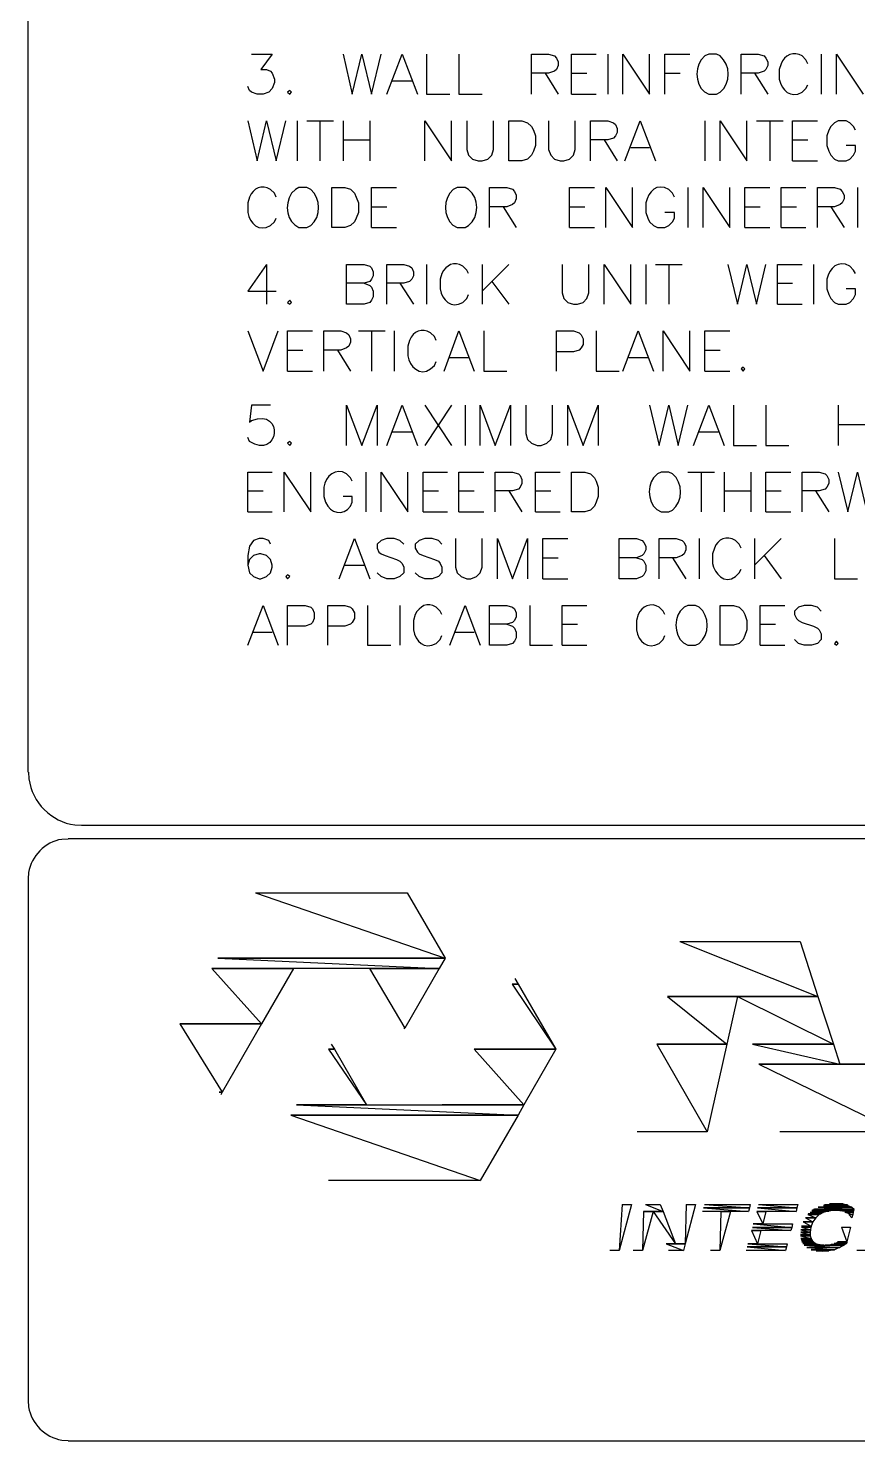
# Model space of a CAD drawing. Header units: millimetres. Extents: x 14 to 201, y 16 to 268.
# Drawn here: x 13.8 to 63.2, y 15.6 to 99.7 of the extents above; entities that cross this region are included whole.
import ezdxf

# ---------------------------------------------------------------- set-up
doc = ezdxf.new("R2010")
doc.units = ezdxf.units.MM
doc.layers.get('0').update_dxf_attribs({"linetype": 'CONTINUOUS'})

msp = doc.modelspace()

# ---------------------------------------------------------------- linework, layer by layer
at = {"color": 0}
for p, q in [((13.8424, 55.4136), (13.8424, 264.541)), ((27.1363, 98.1495), (28.3628, 98.1495)), ((28.3628, 98.1495), (27.6862, 97.24)), ((32.5754, 98.1495), (33.1253, 95.7792)), ((33.1253, 95.7792), (33.6972, 98.1495)), ((33.6972, 98.1495), (34.269, 95.7792)), ((34.269, 95.7792), (34.8409, 98.1495)), ((35.1786, 95.7792), (36.0895, 98.1495)), ((36.0895, 98.1495), (36.999, 95.7792)), ((37.55, 98.1495), (37.55, 95.7792)), ((39.4751, 98.1495), (39.4751, 95.7792)), ((43.7942, 95.7792), (43.7942, 98.1495)), ((43.7942, 98.1495), (44.8098, 98.1495)), ((44.8098, 98.1495), (45.1485, 98.0447)), ((45.1485, 98.0447), (45.2755, 97.9166)), ((45.2755, 97.9166), (45.3817, 97.7057)), ((45.3817, 97.7057), (45.3817, 97.4729)), ((46.1641, 95.7792), (46.1641, 98.1495)), ((46.1641, 98.1495), (47.6458, 98.1495)), ((48.3235, 98.1495), (48.3235, 95.7792)), ((49.2333, 95.7792), (49.2333, 98.1495)), ((49.2333, 98.1495), (50.8208, 95.7792)), ((50.8208, 95.7792), (50.8208, 98.1495)), ((51.7317, 95.7792), (51.7317, 98.1495)), ((51.7317, 98.1495), (53.213, 98.1495)), ((54.1016, 98.0447), (53.891, 97.8119)), ((54.3348, 98.1495), (54.1016, 98.0447)), ((54.8005, 98.1495), (54.3348, 98.1495)), ((55.0125, 98.0447), (54.8005, 98.1495)), ((56.261, 95.7792), (56.261, 98.1495)), ((56.261, 98.1495), (57.2766, 98.1495)), ((57.2766, 98.1495), (57.6365, 98.0447)), ((57.6365, 98.0447), (57.7427, 97.9166)), ((57.7427, 97.9166), (57.8485, 97.7057)), ((57.8485, 97.7057), (57.8485, 97.4729)), ((58.6535, 97.579), (58.5251, 97.24)), ((60.1126, 97.8119), (59.902, 98.0447)), ((60.241, 97.579), (60.1126, 97.8119)), ((61.0235, 98.1495), (61.0235, 95.7792)), ((61.9333, 95.7792), (61.9333, 98.1495)), ((61.9333, 98.1495), (63.5208, 95.7792)), ((27.6862, 97.24), (28.0252, 97.24)), ((28.0252, 97.24), (28.2581, 97.1338)), ((28.2581, 97.1338), (28.3628, 97.0276)), ((28.3628, 97.0276), (28.4909, 96.6682)), ((44.8098, 97.0276), (43.7942, 97.0276)), ((44.5989, 97.0276), (45.3817, 95.7792)), ((45.1485, 97.1338), (44.8098, 97.0276)), ((45.2755, 97.24), (45.1485, 97.1338)), ((45.3817, 97.4729), (45.2755, 97.24)), ((46.1641, 97.0276), (47.075, 97.0276)), ((51.7317, 97.0276), (52.6411, 97.0276)), ((57.2766, 97.0276), (56.261, 97.0276)), ((57.066, 97.0276), (57.8485, 95.7792)), ((57.6365, 97.1338), (57.2766, 97.0276)), ((57.7427, 97.24), (57.6365, 97.1338)), ((57.8485, 97.4729), (57.7427, 97.24)), ((58.5251, 97.24), (58.5251, 96.6682)), ((27.0082, 95.9915), (26.9034, 96.2244)), ((27.1363, 95.8854), (27.0082, 95.9915)), ((27.4739, 95.7792), (27.1363, 95.8854)), ((28.1519, 95.8854), (27.8129, 95.7792)), ((28.3628, 96.1182), (28.1519, 95.8854)), ((28.4909, 96.4572), (28.3628, 96.1182)), ((28.4909, 96.6682), (28.4909, 96.4572)), ((29.4004, 95.9915), (29.2737, 95.8854)), ((29.2737, 95.8854), (29.4004, 95.7792)), ((29.5065, 95.8854), (29.4004, 95.9915)), ((29.4004, 95.7792), (29.5065, 95.8854)), ((35.5177, 96.562), (36.6614, 96.562)), ((54.8005, 95.7792), (55.0125, 95.8854)), ((59.902, 95.8854), (60.1126, 96.1182)), ((60.1126, 96.1182), (60.241, 96.3291)), ((27.8129, 95.7792), (27.4739, 95.7792)), ((37.55, 95.7792), (38.9255, 95.7792)), ((39.4751, 95.7792), (40.852, 95.7792)), ((46.1641, 95.7792), (47.6458, 95.7792)), ((54.3348, 95.7792), (54.8005, 95.7792)), ((26.9034, 94.1917), (27.4739, 91.7995)), ((27.4739, 91.7995), (28.0252, 94.1917)), ((28.0252, 94.1917), (28.5957, 91.7995)), ((28.5957, 91.7995), (29.1676, 94.1917)), ((29.8456, 94.1917), (29.8456, 91.7995)), ((30.4161, 94.1917), (32.0036, 94.1917)), ((31.2002, 94.1917), (31.2002, 91.7995)), ((32.5754, 94.1917), (32.5754, 91.7995)), ((34.1629, 94.1917), (34.1629, 91.7995)), ((37.4442, 91.7995), (37.4442, 94.1917)), ((37.4442, 94.1917), (39.0317, 91.7995)), ((39.0317, 91.7995), (39.0317, 94.1917)), ((39.9411, 94.1917), (39.9411, 92.4775)), ((41.5286, 92.4775), (41.5286, 94.1917)), ((42.4395, 91.7995), (42.4395, 94.1917)), ((42.4395, 94.1917), (43.2223, 94.1917)), ((43.2223, 94.1917), (43.561, 94.065)), ((44.8098, 94.1917), (44.8098, 92.4775)), ((46.3973, 92.4775), (46.3973, 94.1917)), ((47.3082, 91.7995), (47.3082, 94.1917)), ((47.3082, 94.1917), (48.3235, 94.1917)), ((48.3235, 94.1917), (48.6625, 94.065)), ((49.3391, 91.7995), (50.25, 94.1917)), ((50.25, 94.1917), (51.1598, 91.7995)), ((54.1016, 94.1917), (54.1016, 91.7995)), ((55.0125, 91.7995), (55.0125, 94.1917)), ((55.0125, 94.1917), (56.6, 91.7995)), ((56.6, 91.7995), (56.6, 94.1917)), ((57.1708, 94.1917), (58.7583, 94.1917)), ((57.9755, 94.1917), (57.9755, 91.7995)), ((59.3302, 91.7995), (59.3302, 94.1917)), ((59.3302, 94.1917), (60.8115, 94.1917)), ((62.0391, 94.1917), (61.8285, 94.065)), ((62.5052, 94.1917), (62.0391, 94.1917)), ((62.738, 94.065), (62.5052, 94.1917)), ((43.561, 94.065), (43.7942, 93.8526)), ((43.7942, 93.8526), (43.9, 93.6198)), ((43.9, 93.6198), (44.027, 93.2822)), ((48.6625, 94.065), (48.7895, 93.9588)), ((48.7895, 93.9588), (48.8957, 93.726)), ((48.8957, 93.4932), (48.7895, 93.2822)), ((48.8957, 93.726), (48.8957, 93.4932)), ((61.4895, 93.6198), (61.3625, 93.2822)), ((61.5957, 93.8526), (61.4895, 93.6198)), ((61.8285, 94.065), (61.5957, 93.8526)), ((62.95, 93.8526), (62.738, 94.065)), ((63.077, 93.6198), (62.95, 93.8526)), ((32.5754, 93.0494), (34.1629, 93.0494)), ((44.027, 92.7104), (43.9, 92.3713)), ((44.027, 93.2822), (44.027, 92.7104)), ((48.3235, 93.0494), (47.3082, 93.0494)), ((48.1115, 93.0494), (48.8957, 91.7995)), ((48.6625, 93.1541), (48.3235, 93.0494)), ((48.7895, 93.2822), (48.6625, 93.1541)), ((49.699, 92.6042), (50.8208, 92.6042)), ((59.3302, 93.0494), (60.241, 93.0494)), ((61.3625, 93.2822), (61.3625, 92.7104)), ((61.3625, 92.7104), (61.4895, 92.3713)), ((63.077, 92.7104), (62.5052, 92.7104)), ((63.077, 92.3713), (63.077, 92.7104)), ((39.9411, 92.4775), (40.0473, 92.1385)), ((40.0473, 92.1385), (40.2802, 91.9057)), ((40.2802, 91.9057), (40.6192, 91.7995)), ((40.6192, 91.7995), (40.852, 91.7995)), ((40.852, 91.7995), (41.191, 91.9057)), ((41.191, 91.9057), (41.4239, 92.1385)), ((41.4239, 92.1385), (41.5286, 92.4775)), ((43.2223, 91.7995), (42.4395, 91.7995)), ((43.561, 91.9057), (43.2223, 91.7995)), ((43.7942, 92.1385), (43.561, 91.9057)), ((43.9, 92.3713), (43.7942, 92.1385)), ((44.8098, 92.4775), (44.9365, 92.1385)), ((44.9365, 92.1385), (45.1485, 91.9057)), ((45.1485, 91.9057), (45.4875, 91.7995)), ((45.4875, 91.7995), (45.7207, 91.7995)), ((45.7207, 91.7995), (46.0583, 91.9057)), ((46.0583, 91.9057), (46.2911, 92.1385)), ((46.2911, 92.1385), (46.3973, 92.4775)), ((59.3302, 91.7995), (60.8115, 91.7995)), ((61.4895, 92.3713), (61.5957, 92.1385)), ((61.5957, 92.1385), (61.8285, 91.9057)), ((61.8285, 91.9057), (62.0391, 91.7995)), ((62.0391, 91.7995), (62.5052, 91.7995)), ((62.5052, 91.7995), (62.738, 91.9057)), ((62.738, 91.9057), (62.95, 92.1385)), ((62.95, 92.1385), (63.077, 92.3713)), ((28.4909, 89.8744), (28.2581, 90.1058)), ((29.7394, 90.1058), (29.5065, 89.8744)), ((29.9503, 90.212), (29.7394, 90.1058)), ((30.4161, 90.212), (29.9503, 90.212)), ((30.6489, 90.1058), (30.4161, 90.212)), ((31.8988, 87.8417), (31.8988, 90.212)), ((31.8988, 90.212), (32.6815, 90.212)), ((32.6815, 90.212), (33.0206, 90.1072)), ((33.0206, 90.1072), (33.2534, 89.8744)), ((34.269, 87.8417), (34.269, 90.212)), ((34.269, 90.212), (35.7505, 90.212)), ((39.1375, 90.1058), (38.9255, 89.8744)), ((39.3707, 90.212), (39.1375, 90.1058)), ((39.8364, 90.212), (39.3707, 90.212)), ((40.0473, 90.1058), (39.8364, 90.212)), ((41.2958, 87.8417), (41.2958, 90.212)), ((41.2958, 90.212), (42.3125, 90.212)), ((42.3125, 90.212), (42.6501, 90.1072)), ((42.6501, 90.1072), (42.7785, 89.9791)), ((42.7785, 89.9791), (42.8833, 89.7682)), ((46.0583, 87.8417), (46.0583, 90.212)), ((46.0583, 90.212), (47.541, 90.212)), ((48.2177, 87.8417), (48.2177, 90.212)), ((48.2177, 90.212), (49.8052, 87.8417)), ((49.8052, 87.8417), (49.8052, 90.212)), ((52.1751, 89.8744), (51.9645, 90.1058)), ((53.086, 90.212), (53.086, 87.8417)), ((53.9958, 87.8417), (53.9958, 90.212)), ((53.9958, 90.212), (55.5833, 87.8417)), ((55.5833, 87.8417), (55.5833, 90.212)), ((56.4942, 87.8417), (56.4942, 90.212)), ((56.4942, 90.212), (57.9755, 90.212)), ((58.6535, 87.8417), (58.6535, 90.212)), ((58.6535, 90.212), (60.1126, 90.212)), ((60.8115, 87.8417), (60.8115, 90.212)), ((60.8115, 90.212), (61.8285, 90.212)), ((61.8285, 90.212), (62.1661, 90.1072)), ((62.1661, 90.1072), (62.2723, 89.9791)), ((62.2723, 89.9791), (62.399, 89.7682)), ((63.1832, 90.212), (63.1832, 87.8417)), ((27.0082, 89.6415), (26.9034, 89.3025)), ((26.9034, 89.3025), (26.9034, 88.7307)), ((28.5957, 89.6415), (28.4909, 89.8744)), ((33.2534, 89.8744), (33.3582, 89.6415)), ((33.3582, 89.6415), (33.4863, 89.3025)), ((33.4863, 89.3025), (33.4863, 88.7307)), ((42.6501, 89.1963), (42.3125, 89.0693)), ((42.7785, 89.3025), (42.6501, 89.1963)), ((42.8833, 89.5354), (42.7785, 89.3025)), ((42.8833, 89.7682), (42.8833, 89.5354)), ((50.5876, 89.3025), (50.5876, 88.7307)), ((52.3035, 89.6415), (52.1751, 89.8744)), ((62.1661, 89.1963), (61.8285, 89.0693)), ((62.2723, 89.3025), (62.1661, 89.1963)), ((62.399, 89.5354), (62.2723, 89.3025)), ((62.399, 89.7682), (62.399, 89.5354)), ((28.4909, 88.1807), (28.5957, 88.3916)), ((33.3582, 88.3916), (33.2534, 88.1807)), ((33.4863, 88.7307), (33.3582, 88.3916)), ((34.269, 89.0693), (35.1786, 89.0693)), ((42.3125, 89.0693), (41.2958, 89.0693)), ((42.1005, 89.0693), (42.8833, 87.8417)), ((46.0583, 89.0693), (46.9692, 89.0693)), ((50.5876, 88.7307), (50.716, 88.3916)), ((50.716, 88.3916), (50.8208, 88.1807)), ((52.3035, 88.7307), (51.7317, 88.7307)), ((52.1751, 88.1807), (52.3035, 88.3916)), ((52.3035, 88.3916), (52.3035, 88.7307)), ((56.4942, 89.0693), (57.4036, 89.0693)), ((58.6535, 89.0693), (59.563, 89.0693)), ((61.8285, 89.0693), (60.8115, 89.0693)), ((61.5957, 89.0693), (62.399, 87.8417)), ((28.2581, 87.9479), (28.4909, 88.1807)), ((29.9503, 87.8417), (30.4161, 87.8417)), ((30.4161, 87.8417), (30.6489, 87.9479)), ((32.6815, 87.8417), (31.8988, 87.8417)), ((33.0206, 87.9479), (32.6815, 87.8417)), ((33.2534, 88.1807), (33.0206, 87.9479)), ((34.269, 87.8417), (35.7505, 87.8417)), ((39.3707, 87.8417), (39.8364, 87.8417)), ((39.8364, 87.8417), (40.0473, 87.9479)), ((46.0583, 87.8417), (47.541, 87.8417)), ((50.8208, 88.1807), (51.0536, 87.9479)), ((51.0536, 87.9479), (51.2865, 87.8417)), ((51.2865, 87.8417), (51.7317, 87.8417)), ((51.7317, 87.8417), (51.9645, 87.9479)), ((51.9645, 87.9479), (52.1751, 88.1807)), ((56.4942, 87.8417), (57.9755, 87.8417)), ((58.6535, 87.8417), (60.1126, 87.8417)), ((28.0252, 85.641), (26.9034, 84.0535)), ((28.0252, 85.641), (28.0252, 83.2693)), ((32.7877, 83.2693), (32.7877, 85.641)), ((32.7877, 85.641), (33.8239, 85.641)), ((33.8239, 85.641), (34.1629, 85.5349)), ((34.1629, 85.5349), (34.269, 85.4287)), ((34.269, 85.4287), (34.3752, 85.1958)), ((34.3752, 84.963), (34.269, 84.7506)), ((34.3752, 85.1958), (34.3752, 84.963)), ((35.1786, 83.2693), (35.1786, 85.641)), ((35.1786, 85.641), (36.1957, 85.641)), ((36.1957, 85.641), (36.5333, 85.5349)), ((36.5333, 85.5349), (36.6614, 85.4287)), ((36.6614, 85.4287), (36.7661, 85.1958)), ((36.7661, 84.963), (36.6614, 84.7506)), ((36.7661, 85.1958), (36.7661, 84.963)), ((37.55, 85.641), (37.55, 83.2693)), ((38.4598, 85.0896), (38.3536, 84.7506)), ((39.9411, 85.302), (39.7083, 85.5349)), ((40.0473, 85.0896), (39.9411, 85.302)), ((40.852, 85.641), (40.852, 83.2693)), ((42.4395, 85.641), (40.852, 84.0535)), ((45.6145, 85.641), (45.6145, 83.9474)), ((47.202, 83.9474), (47.202, 85.641)), ((48.1115, 83.2693), (48.1115, 85.641)), ((48.1115, 85.641), (49.699, 83.2693)), ((49.699, 83.2693), (49.699, 85.641)), ((50.5876, 85.641), (50.5876, 83.2693)), ((51.1598, 85.641), (52.7473, 85.641)), ((51.9645, 85.641), (51.9645, 83.2693)), ((55.4785, 85.641), (56.049, 83.2693)), ((56.049, 83.2693), (56.6, 85.641)), ((56.6, 85.641), (57.1708, 83.2693)), ((57.1708, 83.2693), (57.7427, 85.641)), ((58.4207, 83.2693), (58.4207, 85.641)), ((58.4207, 85.641), (59.902, 85.641)), ((60.5786, 85.641), (60.5786, 83.2693)), ((62.95, 85.302), (62.738, 85.5349)), ((63.077, 85.0896), (62.95, 85.302)), ((33.8239, 84.5178), (32.7877, 84.5178)), ((34.1629, 84.624), (33.8239, 84.5178)), ((33.8239, 84.5178), (34.1629, 84.3911)), ((34.269, 84.7506), (34.1629, 84.624)), ((34.1629, 84.3911), (34.269, 84.285)), ((34.269, 84.285), (34.3752, 84.0535)), ((36.1957, 84.5178), (35.1786, 84.5178)), ((35.9625, 84.5178), (36.7661, 83.2693)), ((36.5333, 84.624), (36.1957, 84.5178)), ((36.6614, 84.7506), (36.5333, 84.624)), ((38.3536, 84.7506), (38.3536, 84.1802)), ((41.4239, 84.624), (42.4395, 83.2693)), ((58.4207, 84.5178), (59.3302, 84.5178)), ((61.3625, 84.7506), (61.3625, 84.1802)), ((61.3625, 84.1802), (61.4895, 83.8412)), ((63.077, 84.1802), (62.5052, 84.1802)), ((63.077, 83.8412), (63.077, 84.1802)), ((26.9034, 84.0535), (28.5957, 84.0535)), ((29.4004, 83.5021), (29.2737, 83.3755)), ((29.2737, 83.3755), (29.4004, 83.2693)), ((29.5065, 83.3755), (29.4004, 83.5021)), ((29.4004, 83.2693), (29.5065, 83.3755)), ((33.8239, 83.2693), (32.7877, 83.2693)), ((34.1629, 83.3755), (33.8239, 83.2693)), ((34.269, 83.5021), (34.1629, 83.3755)), ((34.3752, 83.7145), (34.269, 83.5021)), ((34.3752, 84.0535), (34.3752, 83.7145)), ((39.7083, 83.3755), (39.9411, 83.6083)), ((39.9411, 83.6083), (40.0473, 83.8412)), ((45.6145, 83.9474), (45.7207, 83.6083)), ((45.7207, 83.6083), (45.9535, 83.3755)), ((45.9535, 83.3755), (46.2911, 83.2693)), ((46.2911, 83.2693), (46.524, 83.2693)), ((46.524, 83.2693), (46.863, 83.3755)), ((46.863, 83.3755), (47.075, 83.6083)), ((47.075, 83.6083), (47.202, 83.9474)), ((58.4207, 83.2693), (59.902, 83.2693)), ((61.4895, 83.8412), (61.5957, 83.6083)), ((61.5957, 83.6083), (61.8285, 83.3755)), ((61.8285, 83.3755), (62.0391, 83.2693)), ((62.0391, 83.2693), (62.5052, 83.2693)), ((62.5052, 83.2693), (62.738, 83.3755)), ((62.738, 83.3755), (62.95, 83.6083)), ((62.95, 83.6083), (63.077, 83.8412)), ((26.9034, 81.6818), (27.8129, 79.291)), ((27.8129, 79.291), (28.7225, 81.6818)), ((29.2737, 79.291), (29.2737, 81.6818)), ((29.2737, 81.6818), (30.7551, 81.6818)), ((31.4331, 79.291), (31.4331, 81.6818)), ((31.4331, 81.6818), (32.4487, 81.6818)), ((32.4487, 81.6818), (32.7877, 81.5756)), ((32.7877, 81.5756), (32.9144, 81.449)), ((33.4863, 81.6818), (35.0738, 81.6818)), ((34.269, 81.6818), (34.269, 79.291)), ((35.6235, 81.6818), (35.6235, 79.291)), ((38.016, 81.3428), (37.7832, 81.5756)), ((38.5865, 79.291), (39.4751, 81.6818)), ((39.4751, 81.6818), (40.386, 79.291)), ((40.9582, 81.6818), (40.9582, 79.291)), ((45.2755, 79.291), (45.2755, 81.6818)), ((45.2755, 81.6818), (46.2911, 81.6818)), ((46.2911, 81.6818), (46.6302, 81.5756)), ((46.6302, 81.5756), (46.736, 81.449)), ((47.6458, 81.6818), (47.6458, 79.291)), ((49.2333, 79.291), (50.1442, 81.6818)), ((50.1442, 81.6818), (51.0536, 79.291)), ((51.6255, 79.291), (51.6255, 81.6818)), ((51.6255, 81.6818), (53.213, 79.291)), ((53.213, 79.291), (53.213, 81.6818)), ((54.1016, 79.291), (54.1016, 81.6818)), ((54.1016, 81.6818), (55.5833, 81.6818)), ((32.9144, 80.7724), (32.7877, 80.6662)), ((32.9144, 81.449), (33.0206, 81.2161)), ((33.0206, 81.0052), (32.9144, 80.7724)), ((33.0206, 81.2161), (33.0206, 81.0052)), ((36.5333, 81.11), (36.4285, 80.7724)), ((36.4285, 80.7724), (36.4285, 80.2005)), ((38.1208, 81.11), (38.016, 81.3428)), ((46.736, 81.449), (46.863, 81.2161)), ((46.863, 80.8785), (46.736, 80.6662)), ((46.863, 81.2161), (46.863, 80.8785)), ((29.2737, 80.5395), (30.1832, 80.5395)), ((32.4487, 80.5395), (31.4331, 80.5395)), ((32.2364, 80.5395), (33.0206, 79.291)), ((32.7877, 80.6662), (32.4487, 80.5395)), ((38.9255, 80.0943), (40.0473, 80.0943)), ((46.2911, 80.4333), (45.2755, 80.4333)), ((46.6302, 80.5395), (46.2911, 80.4333)), ((46.736, 80.6662), (46.6302, 80.5395)), ((49.5723, 80.0943), (50.716, 80.0943)), ((54.1016, 80.5395), (55.0125, 80.5395)), ((29.2737, 79.291), (30.7551, 79.291)), ((37.7832, 79.4177), (38.016, 79.6286)), ((38.016, 79.6286), (38.1208, 79.8615)), ((40.9582, 79.291), (42.3125, 79.291)), ((47.6458, 79.291), (49.0001, 79.291)), ((54.1016, 79.291), (55.5833, 79.291)), ((56.388, 79.5225), (56.261, 79.4177)), ((56.261, 79.4177), (56.388, 79.291)), ((56.4942, 79.4177), (56.388, 79.5225)), ((56.388, 79.291), (56.4942, 79.4177)), ((27.1363, 77.2583), (27.0082, 76.2427)), ((28.2581, 77.2583), (27.1363, 77.2583)), ((32.7877, 74.8661), (32.7877, 77.2583)), ((32.7877, 77.2583), (33.6972, 74.8661)), ((33.6972, 74.8661), (34.6081, 77.2583)), ((34.6081, 77.2583), (34.6081, 74.8661)), ((35.1786, 74.8661), (36.0895, 77.2583)), ((36.0895, 77.2583), (36.999, 74.8661)), ((37.4442, 77.2583), (39.0317, 74.8661)), ((39.0317, 77.2583), (37.4442, 74.8661)), ((39.8364, 77.2583), (39.8364, 74.8661)), ((40.725, 74.8661), (40.725, 77.2583)), ((40.725, 77.2583), (41.6348, 74.8661)), ((41.6348, 74.8661), (42.5457, 77.2583)), ((42.5457, 77.2583), (42.5457, 74.8661)), ((43.4552, 77.2583), (43.4552, 75.5646)), ((45.0427, 75.5646), (45.0427, 77.2583)), ((45.9535, 74.8661), (45.9535, 77.2583)), ((45.9535, 77.2583), (46.863, 74.8661)), ((46.863, 74.8661), (47.7516, 77.2583)), ((47.7516, 77.2583), (47.7516, 74.8661)), ((50.8208, 77.2583), (51.3927, 74.8661)), ((51.3927, 74.8661), (51.9645, 77.2583)), ((51.9645, 77.2583), (52.5141, 74.8661)), ((52.5141, 74.8661), (53.086, 77.2583)), ((53.425, 74.8661), (54.3348, 77.2583)), ((54.3348, 77.2583), (55.2457, 74.8661)), ((55.8161, 77.2583), (55.8161, 74.8661)), ((57.7427, 77.2583), (57.7427, 74.8661)), ((62.0391, 77.2583), (62.0391, 74.8661)), ((27.0082, 76.2427), (27.1363, 76.3475)), ((35.5177, 75.6708), (36.6614, 75.6708)), ((53.7626, 75.6708), (54.9067, 75.6708)), ((62.0391, 76.116), (63.6266, 76.116)), ((27.0082, 75.099), (26.9034, 75.3318)), ((29.4004, 75.099), (29.2737, 74.9928)), ((29.2737, 74.9928), (29.4004, 74.8661)), ((29.5065, 74.9928), (29.4004, 75.099)), ((29.4004, 74.8661), (29.5065, 74.9928)), ((43.4552, 75.5646), (43.561, 75.2256)), ((43.561, 75.2256), (43.7942, 74.9928)), ((43.7942, 74.9928), (44.1332, 74.8661)), ((44.1332, 74.8661), (44.366, 74.8661)), ((44.366, 74.8661), (44.7036, 74.9928)), ((44.7036, 74.9928), (44.9365, 75.2256)), ((44.9365, 75.2256), (45.0427, 75.5646)), ((55.8161, 74.8661), (57.1708, 74.8661)), ((57.7427, 74.8661), (59.0973, 74.8661)), ((26.9034, 70.9083), (26.9034, 73.2786)), ((26.9034, 73.2786), (28.3628, 73.2786)), ((29.0614, 70.9083), (29.0614, 73.2786)), ((29.0614, 73.2786), (30.6489, 70.9083)), ((30.6489, 70.9083), (30.6489, 73.2786)), ((33.0206, 72.941), (32.7877, 73.1725)), ((33.9301, 73.2786), (33.9301, 70.9083)), ((34.8409, 70.9083), (34.8409, 73.2786)), ((34.8409, 73.2786), (36.4285, 70.9083)), ((36.4285, 70.9083), (36.4285, 73.2786)), ((37.338, 70.9083), (37.338, 73.2786)), ((37.338, 73.2786), (38.7985, 73.2786)), ((39.4751, 70.9083), (39.4751, 73.2786)), ((39.4751, 73.2786), (40.9582, 73.2786)), ((41.6348, 70.9083), (41.6348, 73.2786)), ((41.6348, 73.2786), (42.6501, 73.2786)), ((42.6501, 73.2786), (43.0114, 73.1739)), ((43.0114, 73.1739), (43.1161, 73.0677)), ((44.027, 70.9083), (44.027, 73.2786)), ((44.027, 73.2786), (45.4875, 73.2786)), ((46.1641, 70.9083), (46.1641, 73.2786)), ((46.1641, 73.2786), (46.9692, 73.2786)), ((46.9692, 73.2786), (47.3082, 73.1739)), ((47.3082, 73.1739), (47.541, 72.941)), ((51.2865, 73.1725), (51.0536, 72.941)), ((51.4985, 73.2786), (51.2865, 73.1725)), ((51.9645, 73.2786), (51.4985, 73.2786)), ((52.1751, 73.1725), (51.9645, 73.2786)), ((53.086, 73.2786), (54.6735, 73.2786)), ((53.891, 73.2786), (53.891, 70.9083)), ((55.2457, 73.2786), (55.2457, 70.9083)), ((56.8332, 73.2786), (56.8332, 70.9083)), ((57.7427, 70.9083), (57.7427, 73.2786)), ((57.7427, 73.2786), (59.224, 73.2786)), ((59.902, 70.9083), (59.902, 73.2786)), ((59.902, 73.2786), (60.9177, 73.2786)), ((60.9177, 73.2786), (61.2567, 73.1739)), ((61.2567, 73.1739), (61.3625, 73.0677)), ((62.0391, 73.2786), (62.611, 70.9083)), ((62.611, 70.9083), (63.1832, 73.2786)), ((63.1832, 73.2786), (63.7536, 70.9083)), ((31.4331, 72.3896), (31.4331, 71.8178)), ((33.1253, 72.7287), (33.0206, 72.941)), ((43.1161, 72.3896), (43.0114, 72.263)), ((43.1161, 73.0677), (43.2223, 72.8349)), ((43.2223, 72.602), (43.1161, 72.3896)), ((43.2223, 72.8349), (43.2223, 72.602)), ((47.541, 72.941), (47.6458, 72.7287)), ((47.6458, 72.7287), (47.7516, 72.3896)), ((47.7516, 72.3896), (47.7516, 71.8178)), ((61.3625, 72.3896), (61.2567, 72.263)), ((61.3625, 73.0677), (61.4895, 72.8349)), ((61.4895, 72.602), (61.3625, 72.3896)), ((61.4895, 72.8349), (61.4895, 72.602)), ((26.9034, 72.1568), (27.8129, 72.1568)), ((31.4331, 71.8178), (31.5378, 71.4802)), ((33.1253, 71.8178), (32.5754, 71.8178)), ((33.0206, 71.2474), (33.1253, 71.4802)), ((33.1253, 71.4802), (33.1253, 71.8178)), ((37.338, 72.1568), (38.2489, 72.1568)), ((39.4751, 72.1568), (40.386, 72.1568)), ((42.6501, 72.1568), (41.6348, 72.1568)), ((42.4395, 72.1568), (43.2223, 70.9083)), ((43.0114, 72.263), (42.6501, 72.1568)), ((44.027, 72.1568), (44.9365, 72.1568)), ((47.6458, 71.4802), (47.541, 71.2474)), ((47.7516, 71.8178), (47.6458, 71.4802)), ((55.2457, 72.1568), (56.8332, 72.1568)), ((57.7427, 72.1568), (58.6535, 72.1568)), ((60.9177, 72.1568), (59.902, 72.1568)), ((60.6848, 72.1568), (61.4895, 70.9083)), ((61.2567, 72.263), (60.9177, 72.1568)), ((26.9034, 70.9083), (28.3628, 70.9083)), ((37.338, 70.9083), (38.7985, 70.9083)), ((39.4751, 70.9083), (40.9582, 70.9083)), ((44.027, 70.9083), (45.4875, 70.9083)), ((46.9692, 70.9083), (46.1641, 70.9083)), ((47.3082, 71.0145), (46.9692, 70.9083)), ((47.541, 71.2474), (47.3082, 71.0145)), ((51.4985, 70.9083), (51.9645, 70.9083)), ((51.9645, 70.9083), (52.1751, 71.0145)), ((57.7427, 70.9083), (59.224, 70.9083)), ((27.2411, 69.2146), (27.0082, 68.8756)), ((27.5801, 69.3208), (27.2411, 69.2146)), ((27.8129, 69.3208), (27.5801, 69.3208)), ((28.1519, 69.2146), (27.8129, 69.3208)), ((28.2581, 68.9818), (28.1519, 69.2146)), ((32.3426, 66.9286), (33.2534, 69.3208)), ((33.2534, 69.3208), (34.1629, 66.9286)), ((34.8409, 69.2146), (34.6081, 68.9818)), ((34.6081, 68.9818), (34.6081, 68.749)), ((35.1786, 69.3208), (34.8409, 69.2146)), ((35.6235, 69.3208), (35.1786, 69.3208)), ((35.9625, 69.2146), (35.6235, 69.3208)), ((36.1957, 68.9818), (35.9625, 69.2146)), ((37.1052, 69.2146), (36.8723, 68.9818)), ((36.8723, 68.9818), (36.8723, 68.749)), ((37.4442, 69.3208), (37.1052, 69.2146)), ((37.8876, 69.3208), (37.4442, 69.3208)), ((38.2489, 69.2146), (37.8876, 69.3208)), ((38.4598, 68.9818), (38.2489, 69.2146)), ((39.2645, 69.3208), (39.2645, 67.6271)), ((40.852, 67.6271), (40.852, 69.3208)), ((41.7615, 66.9286), (41.7615, 69.3208)), ((41.7615, 69.3208), (42.6501, 66.9286)), ((42.6501, 66.9286), (43.561, 69.3208)), ((43.561, 69.3208), (43.561, 66.9286)), ((44.4708, 66.9286), (44.4708, 69.3208)), ((44.4708, 69.3208), (45.9535, 69.3208)), ((49.0001, 66.9286), (49.0001, 69.3208)), ((49.0001, 69.3208), (50.038, 69.3208)), ((50.038, 69.3208), (50.377, 69.2146)), ((50.377, 69.2146), (50.4832, 69.088)), ((50.4832, 69.088), (50.5876, 68.8756)), ((51.3927, 66.9286), (51.3927, 69.3208)), ((51.3927, 69.3208), (52.4083, 69.3208)), ((52.4083, 69.3208), (52.7473, 69.2146)), ((52.7473, 69.2146), (52.874, 69.088)), ((52.874, 69.088), (52.9802, 68.8756)), ((53.7626, 69.3208), (53.7626, 66.9286)), ((56.1552, 68.9818), (55.9223, 69.2146)), ((56.261, 68.749), (56.1552, 68.9818)), ((57.066, 69.3208), (57.066, 66.9286)), ((58.6535, 69.3208), (57.066, 67.7333)), ((61.8285, 69.3208), (61.8285, 66.9286)), ((27.0082, 68.8756), (26.9034, 68.3052)), ((26.9034, 68.3052), (26.9034, 67.7333)), ((27.2411, 68.3052), (27.0082, 68.0724)), ((27.5801, 68.41), (27.2411, 68.3052)), ((27.6862, 68.41), (27.5801, 68.41)), ((28.0252, 68.3052), (27.6862, 68.41)), ((28.2581, 68.0724), (28.0252, 68.3052)), ((34.6081, 68.749), (34.7128, 68.5161)), ((34.7128, 68.5161), (34.8409, 68.41)), ((34.8409, 68.41), (35.0738, 68.3052)), ((35.0738, 68.3052), (35.7505, 68.0724)), ((36.8723, 68.749), (36.999, 68.5161)), ((36.999, 68.5161), (37.1052, 68.41)), ((37.1052, 68.41), (37.338, 68.3052)), ((37.338, 68.3052), (38.016, 68.0724)), ((44.4708, 68.1785), (45.3817, 68.1785)), ((50.038, 68.1785), (49.0001, 68.1785)), ((50.377, 68.3052), (50.038, 68.1785)), ((50.038, 68.1785), (50.377, 68.0724)), ((50.4832, 68.41), (50.377, 68.3052)), ((50.5876, 68.6428), (50.4832, 68.41)), ((50.5876, 68.8756), (50.5876, 68.6428)), ((52.4083, 68.1785), (51.3927, 68.1785)), ((52.1751, 68.1785), (52.9802, 66.9286)), ((52.7473, 68.3052), (52.4083, 68.1785)), ((52.874, 68.41), (52.7473, 68.3052)), ((52.9802, 68.6428), (52.874, 68.41)), ((52.9802, 68.8756), (52.9802, 68.6428)), ((54.6735, 68.749), (54.5677, 68.41)), ((54.5677, 68.41), (54.5677, 67.8395)), ((57.6365, 68.3052), (58.6535, 66.9286)), ((27.0082, 68.0724), (26.9034, 67.7333)), ((26.9034, 67.7333), (27.0082, 67.2881)), ((27.0082, 67.2881), (27.2411, 67.0553)), ((28.0252, 67.0553), (28.2581, 67.2881)), ((28.3628, 67.7333), (28.2581, 68.0724)), ((28.2581, 67.2881), (28.3628, 67.6271)), ((28.3628, 67.6271), (28.3628, 67.7333)), ((32.6815, 67.7333), (33.8239, 67.7333)), ((34.8409, 67.0553), (34.6081, 67.2881)), ((35.7505, 68.0724), (35.9625, 67.9662)), ((35.9625, 67.9662), (36.0895, 67.8395)), ((36.1957, 67.2881), (35.9625, 67.0553)), ((36.0895, 67.8395), (36.1957, 67.6271)), ((36.1957, 67.6271), (36.1957, 67.2881)), ((37.1052, 67.0553), (36.8723, 67.2881)), ((38.016, 68.0724), (38.2489, 67.9662)), ((38.2489, 67.9662), (38.3536, 67.8395)), ((38.4598, 67.2881), (38.2489, 67.0553)), ((38.3536, 67.8395), (38.4598, 67.6271)), ((38.4598, 67.6271), (38.4598, 67.2881)), ((39.2645, 67.6271), (39.3707, 67.2881)), ((39.3707, 67.2881), (39.6035, 67.0553)), ((40.513, 67.0553), (40.725, 67.2881)), ((40.725, 67.2881), (40.852, 67.6271)), ((50.377, 68.0724), (50.4832, 67.9662)), ((50.4832, 67.9662), (50.5876, 67.7333)), ((50.5876, 67.3943), (50.4832, 67.1615)), ((50.5876, 67.7333), (50.5876, 67.3943)), ((55.9223, 67.0553), (56.1552, 67.2881)), ((56.1552, 67.2881), (56.261, 67.5005)), ((27.2411, 67.0553), (27.5801, 66.9286)), ((27.5801, 66.9286), (27.6862, 66.9286)), ((27.6862, 66.9286), (28.0252, 67.0553)), ((29.2737, 67.1615), (29.1676, 67.0553)), ((29.1676, 67.0553), (29.2737, 66.9286)), ((29.4004, 67.0553), (29.2737, 67.1615)), ((29.2737, 66.9286), (29.4004, 67.0553)), ((35.1786, 66.9286), (34.8409, 67.0553)), ((35.6235, 66.9286), (35.1786, 66.9286)), ((35.9625, 67.0553), (35.6235, 66.9286)), ((37.4442, 66.9286), (37.1052, 67.0553)), ((37.8876, 66.9286), (37.4442, 66.9286)), ((38.2489, 67.0553), (37.8876, 66.9286)), ((39.6035, 67.0553), (39.9411, 66.9286)), ((39.9411, 66.9286), (40.174, 66.9286)), ((40.174, 66.9286), (40.513, 67.0553)), ((44.4708, 66.9286), (45.9535, 66.9286)), ((50.038, 66.9286), (49.0001, 66.9286)), ((50.377, 67.0553), (50.038, 66.9286)), ((50.4832, 67.1615), (50.377, 67.0553)), ((61.8285, 66.9286), (63.1832, 66.9286)), ((26.9034, 62.9708), (27.8129, 65.3411)), ((27.8129, 65.3411), (28.7238, 62.9708)), ((29.2737, 62.9708), (29.2737, 65.3411)), ((29.2737, 65.3411), (30.3113, 65.3411)), ((30.3113, 65.3411), (30.6489, 65.235)), ((30.6489, 65.235), (30.7551, 65.1302)), ((30.7551, 65.1302), (30.8612, 64.8974)), ((30.8612, 64.8974), (30.8612, 64.5583)), ((31.6659, 62.9708), (31.6659, 65.3411)), ((31.6659, 65.3411), (32.6815, 65.3411)), ((32.6815, 65.3411), (33.0206, 65.235)), ((33.0206, 65.235), (33.1253, 65.1302)), ((33.1253, 65.1302), (33.2534, 64.8974)), ((33.2534, 64.8974), (33.2534, 64.5583)), ((34.0362, 65.3411), (34.0362, 62.9708)), ((35.9625, 65.3411), (35.9625, 62.9708)), ((36.8723, 64.7912), (36.7661, 64.4521)), ((38.3536, 65.0035), (38.1208, 65.235)), ((38.4598, 64.7912), (38.3536, 65.0035)), ((38.9255, 62.9708), (39.8364, 65.3411)), ((39.8364, 65.3411), (40.725, 62.9708)), ((41.2958, 62.9708), (41.2958, 65.3411)), ((41.2958, 65.3411), (42.3125, 65.3411)), ((42.3125, 65.3411), (42.6501, 65.235)), ((42.6501, 65.235), (42.7785, 65.1302)), ((42.7785, 65.1302), (42.8833, 64.8974)), ((42.8833, 64.8974), (42.8833, 64.6645)), ((43.688, 65.3411), (43.688, 62.9708)), ((45.6145, 62.9708), (45.6145, 65.3411)), ((45.6145, 65.3411), (47.075, 65.3411)), ((50.1442, 64.7912), (50.038, 64.4521)), ((51.6255, 65.0035), (51.3927, 65.235)), ((51.7317, 64.7912), (51.6255, 65.0035)), ((52.874, 65.235), (52.6411, 65.0035)), ((53.086, 65.3411), (52.874, 65.235)), ((53.552, 65.3411), (53.086, 65.3411)), ((53.7626, 65.235), (53.552, 65.3411)), ((55.0125, 62.9708), (55.0125, 65.3411)), ((55.0125, 65.3411), (55.8161, 65.3411)), ((55.8161, 65.3411), (56.1552, 65.235)), ((56.1552, 65.235), (56.388, 65.0035)), ((56.388, 65.0035), (56.4942, 64.7912)), ((56.4942, 64.7912), (56.6, 64.4521)), ((57.4036, 62.9708), (57.4036, 65.3411)), ((57.4036, 65.3411), (58.8641, 65.3411)), ((59.6692, 65.235), (59.436, 65.0035)), ((59.436, 65.0035), (59.436, 64.7912)), ((59.436, 64.7912), (59.563, 64.5583)), ((60.0082, 65.3411), (59.6692, 65.235)), ((60.4516, 65.3411), (60.0082, 65.3411)), ((60.8115, 65.235), (60.4516, 65.3411)), ((61.0235, 65.0035), (60.8115, 65.235)), ((30.3113, 64.1131), (29.2737, 64.1131)), ((30.6489, 64.2193), (30.3113, 64.1131)), ((30.7551, 64.3255), (30.6489, 64.2193)), ((30.8612, 64.5583), (30.7551, 64.3255)), ((32.6815, 64.1131), (31.6659, 64.1131)), ((33.0206, 64.2193), (32.6815, 64.1131)), ((33.1253, 64.3255), (33.0206, 64.2193)), ((33.2534, 64.5583), (33.1253, 64.3255)), ((36.7661, 64.4521), (36.7661, 63.8803)), ((42.3125, 64.2193), (41.2958, 64.2193)), ((42.6501, 64.3255), (42.3125, 64.2193)), ((42.3125, 64.2193), (42.6501, 64.1131)), ((42.7785, 64.4521), (42.6501, 64.3255)), ((42.6501, 64.1131), (42.7785, 63.9865)), ((42.8833, 64.6645), (42.7785, 64.4521)), ((42.7785, 63.9865), (42.8833, 63.7536)), ((45.6145, 64.2193), (46.524, 64.2193)), ((50.038, 64.4521), (50.038, 63.8803)), ((56.6, 64.4521), (56.6, 63.8803)), ((57.4036, 64.2193), (58.3145, 64.2193)), ((59.563, 64.5583), (59.6692, 64.4521)), ((59.6692, 64.4521), (59.902, 64.3255)), ((59.902, 64.3255), (60.5786, 64.1131)), ((60.5786, 64.1131), (60.8115, 63.9865)), ((60.8115, 63.9865), (60.9177, 63.8803)), ((27.2411, 63.7536), (28.3628, 63.7536)), ((38.1208, 63.077), (38.3536, 63.3099)), ((38.3536, 63.3099), (38.4598, 63.5427)), ((39.2645, 63.7536), (40.386, 63.7536)), ((42.6501, 63.077), (42.3125, 62.9708)), ((42.7785, 63.2037), (42.6501, 63.077)), ((42.8833, 63.416), (42.7785, 63.2037)), ((42.8833, 63.7536), (42.8833, 63.416)), ((51.3927, 63.077), (51.6255, 63.3099)), ((51.6255, 63.3099), (51.7317, 63.5427)), ((53.552, 62.9708), (53.7626, 63.077)), ((56.1552, 63.077), (55.8161, 62.9708)), ((56.388, 63.3099), (56.1552, 63.077)), ((56.4942, 63.5427), (56.388, 63.3099)), ((56.6, 63.8803), (56.4942, 63.5427)), ((59.6692, 63.077), (59.436, 63.3099)), ((60.0082, 62.9708), (59.6692, 63.077)), ((60.8115, 63.077), (60.4516, 62.9708)), ((61.0235, 63.3099), (60.8115, 63.077)), ((60.9177, 63.8803), (61.0235, 63.6475)), ((61.0235, 63.6475), (61.0235, 63.3099)), ((61.9333, 63.2037), (61.8285, 63.077)), ((61.8285, 63.077), (61.9333, 62.9708)), ((62.0391, 63.077), (61.9333, 63.2037)), ((61.9333, 62.9708), (62.0391, 63.077)), ((34.0362, 62.9708), (35.4115, 62.9708)), ((42.3125, 62.9708), (41.2958, 62.9708)), ((43.688, 62.9708), (45.0427, 62.9708)), ((45.6145, 62.9708), (47.075, 62.9708)), ((53.086, 62.9708), (53.552, 62.9708)), ((55.8161, 62.9708), (55.0125, 62.9708)), ((57.4036, 62.9708), (58.8641, 62.9708)), ((60.4516, 62.9708), (60.0082, 62.9708)), ((13.8644, 55.4136), (13.8851, 55.0125)), ((16.6164, 52.2813), (17.0174, 52.2609)), ((198.121, 52.2386), (17.0174, 52.2386)), ((16.214, 51.4354), (15.8323, 51.4131)), ((149.648, 51.4558), (16.214, 51.4558)), ((13.8644, 49.4453), (13.8424, 49.0636)), ((13.8424, 49.0636), (13.8424, 18.0123)), ((27.3678, 48.2381), (38.65, 44.3438)), ((27.3678, 48.2381), (36.3859, 48.2381)), ((36.3859, 48.2381), (38.65, 44.3438)), ((38.2901, 43.7307), (24.7647, 43.7307)), ((24.7647, 43.7307), (27.7289, 40.429)), ((24.7647, 43.7307), (29.6333, 43.7307)), ((38.65, 44.3438), (25.1244, 44.3438)), ((25.1244, 44.3438), (38.2901, 43.7307)), ((25.1244, 44.3438), (38.65, 44.3438)), ((29.6333, 43.7307), (27.7289, 40.429)), ((34.1423, 43.7307), (36.2589, 40.174)), ((34.1423, 43.7307), (38.2901, 43.7307)), ((38.2901, 43.7307), (36.2589, 40.174)), ((38.65, 44.3438), (38.2901, 43.7307)), ((27.7289, 40.429), (22.8603, 40.429)), ((22.8603, 40.429), (25.3793, 36.3636)), ((22.8603, 40.429), (27.7289, 40.429)), ((27.7289, 40.429), (25.3793, 36.3636)), ((36.1957, 40.174), (36.2589, 40.174)), ((36.2589, 40.174), (36.1957, 40.174)), ((36.2589, 40.174), (36.2162, 40.1327)), ((25.2098, 36.3636), (25.3793, 36.3636)), ((25.3793, 36.3636), (25.2098, 36.3636)), ((25.3793, 36.3636), (25.2939, 36.2162)), ((49.1917, 29.6761), (49.0001, 26.9448)), ((49.7417, 29.6761), (49.0001, 26.9448)), ((49.1917, 29.6761), (49.7417, 29.6761)), ((50.5672, 29.6761), (51.6255, 29.2737)), ((50.5672, 29.6761), (51.4558, 29.6761)), ((51.4558, 29.6761), (51.6255, 29.2737)), ((53.0006, 29.6761), (52.9375, 27.3472)), ((53.552, 29.6761), (52.9375, 27.3472)), ((53.0006, 29.6761), (53.552, 29.6761)), ((56.7697, 29.4845), (54.0177, 29.4845)), ((54.0177, 29.4845), (56.7048, 29.2737)), ((54.0177, 29.4845), (56.7697, 29.4845)), ((54.0812, 29.6761), (56.7697, 29.4845)), ((54.0812, 29.6761), (56.811, 29.6761)), ((56.7697, 29.4845), (56.7048, 29.2737)), ((56.811, 29.6761), (56.7697, 29.4845)), ((59.5835, 29.4845), (57.234, 29.4845)), ((57.234, 29.4845), (59.5422, 29.2737)), ((57.234, 29.4845), (59.5835, 29.4845)), ((57.2989, 29.6761), (59.5835, 29.4845)), ((57.2989, 29.6761), (59.647, 29.6761)), ((59.5835, 29.4845), (59.5422, 29.2737)), ((59.647, 29.6761), (59.5835, 29.4845)), ((62.8442, 29.5272), (60.8542, 29.5272)), ((60.8542, 29.5272), (62.8442, 29.5272)), ((60.8542, 29.5272), (62.8442, 29.5272)), ((60.8542, 29.5272), (62.9916, 29.4004)), ((60.8542, 29.5272), (62.8442, 29.5272)), ((62.611, 29.6333), (61.171, 29.6333)), ((61.171, 29.6333), (62.8442, 29.5272)), ((61.171, 29.6333), (62.611, 29.6333)), ((62.5905, 29.654), (61.2345, 29.654)), ((61.2345, 29.654), (62.611, 29.6333)), ((61.2345, 29.654), (62.5905, 29.654)), ((62.3355, 29.7174), (61.5322, 29.7174)), ((61.5322, 29.7174), (62.5905, 29.654)), ((61.5322, 29.7174), (62.3355, 29.7174)), ((62.2928, 29.7174), (61.6162, 29.7174)), ((61.6162, 29.7174), (62.3355, 29.7174)), ((61.6162, 29.7174), (62.3355, 29.7174)), ((61.9125, 29.7394), (62.2928, 29.7174)), ((61.9125, 29.7394), (61.9333, 29.7394)), ((61.9333, 29.7394), (62.2928, 29.7174)), ((62.3355, 29.7174), (62.5905, 29.654)), ((62.5905, 29.654), (62.611, 29.6333)), ((62.611, 29.6333), (62.8442, 29.5272)), ((62.8442, 29.5272), (62.9916, 29.4004)), ((50.461, 29.2737), (50.3975, 26.9448)), ((51.0328, 29.2737), (50.3975, 26.9448)), ((51.6255, 29.2737), (50.461, 29.2737)), ((50.461, 29.2737), (51.0328, 29.2737)), ((51.0328, 29.2737), (52.3667, 27.3472)), ((51.0328, 29.2737), (51.6255, 29.2737)), ((51.6255, 29.2737), (52.3667, 27.3472)), ((56.7048, 29.2737), (53.975, 29.2737)), ((55.0541, 29.2737), (54.9906, 26.9448)), ((55.626, 29.2737), (54.9906, 26.9448)), ((55.0541, 29.2737), (55.626, 29.2737)), ((59.5422, 29.2737), (57.1927, 29.2737)), ((57.1927, 29.2737), (57.5525, 28.5323)), ((57.1927, 29.2737), (57.7427, 29.2737)), ((57.7427, 29.2737), (57.5525, 28.5323)), ((60.5374, 28.6591), (59.9652, 28.6591)), ((59.9652, 28.6591), (60.5374, 28.6591)), ((59.9652, 28.6591), (60.5374, 28.6591)), ((59.9652, 28.6591), (60.4312, 28.3848)), ((59.9652, 28.6591), (60.5374, 28.6591)), ((60.7053, 28.8919), (60.0922, 28.8919)), ((60.0922, 28.8919), (60.7053, 28.8919)), ((60.0922, 28.8919), (60.7053, 28.8919)), ((60.0922, 28.8919), (60.5374, 28.6591)), ((60.0922, 28.8919), (60.7053, 28.8919)), ((60.9177, 29.0835), (60.241, 29.0835)), ((60.241, 29.0835), (60.7053, 28.8919)), ((60.241, 29.0835), (60.9177, 29.0835)), ((61.003, 29.1248), (60.2615, 29.1248)), ((60.2615, 29.1248), (60.9177, 29.0835)), ((60.2615, 29.1248), (61.003, 29.1248)), ((61.1505, 29.2103), (60.3677, 29.2103)), ((60.3677, 29.2103), (61.003, 29.1248)), ((60.3677, 29.2103), (61.1505, 29.2103)), ((60.5374, 28.6591), (60.4312, 28.3848)), ((61.5957, 29.3164), (60.4739, 29.3164)), ((60.4739, 29.3164), (61.4895, 29.2943)), ((60.4739, 29.3164), (61.5957, 29.3164)), ((61.4895, 29.2943), (60.4739, 29.2943)), ((60.4739, 29.2943), (61.1505, 29.2103)), ((60.4739, 29.2943), (61.4895, 29.2943)), ((62.9708, 29.3371), (60.5151, 29.3371)), ((60.5151, 29.3371), (61.5957, 29.3164)), ((60.5151, 29.3371), (61.849, 29.3371)), ((60.7053, 28.8919), (60.5374, 28.6591)), ((62.9708, 29.3798), (60.5786, 29.3798)), ((60.5786, 29.3798), (62.9708, 29.3371)), ((60.5786, 29.3798), (62.9708, 29.3798)), ((62.9916, 29.4004), (60.6213, 29.4004)), ((60.6213, 29.4004), (62.9708, 29.3798)), ((60.6213, 29.4004), (62.9916, 29.4004)), ((60.9177, 29.0835), (60.7053, 28.8919)), ((61.003, 29.1248), (60.9177, 29.0835)), ((61.1505, 29.2103), (61.003, 29.1248)), ((61.4895, 29.2943), (61.1505, 29.2103)), ((61.5957, 29.3164), (61.4895, 29.2943)), ((61.849, 29.3371), (61.5957, 29.3164)), ((61.849, 29.3371), (62.95, 29.3164)), ((61.849, 29.3371), (62.9708, 29.3371)), ((62.95, 29.3164), (62.1453, 29.3164)), ((62.1453, 29.3164), (62.9281, 29.231)), ((62.1453, 29.3164), (62.95, 29.3164)), ((62.9281, 29.231), (62.4417, 29.231)), ((62.4417, 29.231), (62.9073, 29.0835)), ((62.4417, 29.231), (62.9281, 29.231)), ((62.9073, 29.0835), (62.6745, 29.0835)), ((62.6745, 29.0835), (62.8442, 28.8919)), ((62.6745, 29.0835), (62.9073, 29.0835)), ((62.9073, 29.0835), (62.8442, 28.8919)), ((62.8442, 28.8919), (62.8442, 28.8919)), ((62.9281, 29.231), (62.9073, 29.0835)), ((62.95, 29.3164), (62.9281, 29.231)), ((62.9708, 29.3371), (62.95, 29.3164)), ((62.9916, 29.4004), (62.9708, 29.3798)), ((62.9708, 29.3798), (62.9708, 29.3371)), ((59.224, 28.1299), (56.8745, 28.1299)), ((56.8745, 28.1299), (57.234, 27.3472)), ((56.8745, 28.1299), (57.4463, 28.1299)), ((59.2875, 28.3215), (56.9376, 28.3215)), ((56.9376, 28.3215), (59.224, 28.1299)), ((56.9376, 28.3215), (59.2875, 28.3215)), ((57.5525, 28.5323), (56.9807, 28.5323)), ((56.9807, 28.5323), (59.2875, 28.3215)), ((56.9807, 28.5323), (59.3302, 28.5323)), ((57.4463, 28.1299), (57.234, 27.3472)), ((59.2875, 28.3215), (59.224, 28.1299)), ((59.3302, 28.5323), (59.2875, 28.3215)), ((60.3677, 27.897), (59.7958, 27.897)), ((59.7958, 27.897), (60.3677, 27.8129)), ((59.7958, 27.897), (60.3677, 27.897)), ((60.3677, 27.8129), (59.7958, 27.8129)), ((59.7958, 27.8129), (60.4312, 27.6655)), ((59.7958, 27.8129), (60.3677, 27.8129)), ((60.3885, 28.1726), (59.8166, 28.1726)), ((59.8166, 28.1726), (60.3677, 28.0458)), ((59.8166, 28.1726), (60.3885, 28.1726)), ((60.3677, 28.0458), (59.8166, 28.0458)), ((59.8166, 28.0458), (60.3677, 27.897)), ((59.8166, 28.0458), (60.3677, 28.0458)), ((60.4312, 28.3848), (59.8593, 28.3848)), ((59.8593, 28.3848), (60.4312, 28.3628)), ((59.8593, 28.3848), (60.4312, 28.3848)), ((60.4312, 28.3628), (59.8593, 28.3628)), ((59.8593, 28.3628), (60.409, 28.3421)), ((59.8593, 28.3628), (60.4312, 28.3628)), ((60.409, 28.3421), (59.8593, 28.3421)), ((59.8593, 28.3421), (60.3885, 28.1726)), ((59.8593, 28.3421), (60.409, 28.3421)), ((60.3885, 28.1726), (60.3677, 28.0458)), ((60.3677, 28.0458), (60.3677, 27.897)), ((60.3677, 27.897), (60.3677, 27.8129)), ((60.3677, 27.8129), (60.4312, 27.6655)), ((60.409, 28.3421), (60.3885, 28.1726)), ((60.4312, 28.3628), (60.409, 28.3421)), ((60.4312, 28.3848), (60.4312, 28.3628)), ((62.2293, 28.3421), (62.5479, 27.4533)), ((62.2293, 28.3421), (62.7807, 28.3421)), ((62.7807, 28.3421), (62.5479, 27.4533)), ((49.0001, 26.9448), (48.4505, 26.9448)), ((50.3975, 26.9448), (49.8479, 26.9448)), ((52.3667, 27.3472), (51.7948, 27.3472)), ((51.7948, 27.3472), (52.8327, 26.9448)), ((51.7948, 27.3472), (52.9375, 27.3472)), ((52.8327, 26.9448), (51.9423, 26.9448)), ((52.9375, 27.3472), (52.3667, 27.3472)), ((52.9375, 27.3472), (52.8327, 26.9448)), ((54.9906, 26.9448), (54.4407, 26.9448)), ((58.9068, 26.9448), (56.5573, 26.9448)), ((58.9703, 27.157), (56.6208, 27.157)), ((56.6208, 27.157), (58.9068, 26.9448)), ((56.6208, 27.157), (58.9703, 27.157)), ((57.234, 27.3472), (56.6635, 27.3472)), ((56.6635, 27.3472), (58.9703, 27.157)), ((56.6635, 27.3472), (59.013, 27.3472)), ((58.9703, 27.157), (58.9068, 26.9448)), ((59.013, 27.3472), (58.9703, 27.157)), ((60.4312, 27.6655), (59.8166, 27.6655)), ((59.8166, 27.6655), (60.4516, 27.6007)), ((59.8166, 27.6655), (60.4312, 27.6655)), ((60.4516, 27.6007), (59.8385, 27.6007)), ((59.8385, 27.6007), (60.4943, 27.5373)), ((59.8385, 27.6007), (60.4516, 27.6007)), ((60.4943, 27.5373), (59.8593, 27.5373)), ((59.8593, 27.5373), (60.5786, 27.4533)), ((59.8593, 27.5373), (60.4943, 27.5373)), ((60.5786, 27.4533), (59.8798, 27.4533)), ((59.8798, 27.4533), (60.6848, 27.3678)), ((59.8798, 27.4533), (60.5786, 27.4533)), ((60.6848, 27.3678), (59.9447, 27.3678)), ((59.9447, 27.3678), (60.9604, 27.2838)), ((59.9447, 27.3678), (60.6848, 27.3678)), ((60.9604, 27.2838), (60.0082, 27.2838)), ((60.0082, 27.2838), (61.1078, 27.2631)), ((60.0082, 27.2838), (60.9604, 27.2838)), ((61.1078, 27.2631), (60.0082, 27.2631)), ((60.0082, 27.2631), (61.1932, 27.2631)), ((60.0082, 27.2631), (61.1932, 27.2631)), ((61.1932, 27.2631), (60.0287, 27.2631)), ((60.0287, 27.2631), (61.2567, 27.2631)), ((60.0287, 27.2631), (61.2567, 27.2631)), ((60.0287, 27.2631), (62.1453, 27.1143)), ((60.0287, 27.2631), (62.3782, 27.2631)), ((62.1453, 27.1143), (60.1761, 27.1143)), ((60.1761, 27.1143), (62.1026, 27.1143)), ((60.1761, 27.1143), (62.1453, 27.1143)), ((62.1026, 27.1143), (60.1984, 27.1143)), ((60.1984, 27.1143), (61.8285, 26.9875)), ((60.1984, 27.1143), (62.1026, 27.1143)), ((60.4312, 27.6655), (60.4516, 27.6007)), ((61.8285, 26.9875), (60.4312, 26.9875)), ((60.4312, 26.9875), (61.8063, 26.9875)), ((60.4312, 26.9875), (61.8285, 26.9875)), ((60.4516, 27.6007), (60.4943, 27.5373)), ((61.8063, 26.9875), (60.4516, 26.9875)), ((60.4516, 26.9875), (61.4895, 26.9241)), ((60.4516, 26.9875), (61.8063, 26.9875)), ((60.4943, 27.5373), (60.5786, 27.4533)), ((60.5786, 27.4533), (60.6848, 27.3678)), ((60.6848, 27.3678), (60.9604, 27.2838)), ((61.4895, 26.9241), (60.7275, 26.9241)), ((60.7275, 26.9241), (61.4041, 26.9241)), ((60.7275, 26.9241), (61.4895, 26.9241)), ((61.4041, 26.9241), (60.7702, 26.9241)), ((60.7702, 26.9241), (61.1297, 26.9034)), ((60.7702, 26.9241), (61.4041, 26.9241)), ((60.9604, 27.2838), (61.1078, 27.2631)), ((61.4041, 26.9241), (61.1297, 26.9034)), ((62.3782, 27.2631), (61.2567, 27.2631)), ((62.3782, 27.2631), (61.3198, 27.2631)), ((61.3198, 27.2631), (62.3782, 27.2631)), ((61.3198, 27.2631), (62.3782, 27.2631)), ((61.4895, 26.9241), (61.4041, 26.9241)), ((61.8063, 26.9875), (61.4895, 26.9241)), ((62.4209, 27.2838), (61.5735, 27.2838)), ((61.5735, 27.2838), (62.3782, 27.2631)), ((61.5735, 27.2838), (62.4209, 27.2838)), ((62.4417, 27.3044), (61.6162, 27.3044)), ((61.6162, 27.3044), (62.4209, 27.2838)), ((61.6162, 27.3044), (62.4417, 27.3044)), ((62.5256, 27.3678), (61.8063, 27.3678)), ((61.8063, 27.3678), (62.4417, 27.3044)), ((61.8063, 27.3678), (62.5256, 27.3678)), ((61.8285, 26.9875), (61.8063, 26.9875)), ((62.1026, 27.1143), (61.8285, 26.9875)), ((62.5479, 27.4106), (61.9333, 27.4106)), ((61.9333, 27.4106), (62.5256, 27.3678)), ((61.9333, 27.4106), (62.5479, 27.4106)), ((62.5479, 27.4533), (61.9965, 27.4533)), ((61.9965, 27.4533), (62.5479, 27.4106)), ((61.9965, 27.4533), (62.5479, 27.4533)), ((62.1453, 27.1143), (62.1026, 27.1143)), ((62.3782, 27.2631), (62.1453, 27.1143)), ((62.4209, 27.2838), (62.3782, 27.2631)), ((62.4417, 27.3044), (62.4209, 27.2838)), ((62.5256, 27.3678), (62.4417, 27.3044)), ((62.5479, 27.4106), (62.5256, 27.3678)), ((62.5479, 27.4533), (62.5479, 27.4106)), ((63.6901, 26.9448), (63.1402, 26.9448)), ((13.8424, 18.0123), (13.8644, 17.632)), ((15.8323, 15.6628), (16.214, 15.6421)), ((16.214, 15.6215), (149.648, 15.6215))]:
    msp.add_line(p, q, dxfattribs=at)
at = {"color": 251}
for p, q in [((52.6203, 45.339), (60.8334, 42.0578)), ((52.6203, 45.339), (59.775, 45.339)), ((59.775, 45.339), (60.8334, 42.0578)), ((42.799, 43.138), (42.9891, 42.799)), ((42.9891, 42.799), (42.6297, 42.799)), ((42.6297, 42.799), (45.2328, 38.9255)), ((42.6297, 42.799), (42.9891, 42.799)), ((42.9891, 42.799), (45.2328, 38.9255)), ((60.8334, 42.0578), (51.8791, 42.0578)), ((51.8791, 42.0578), (55.4136, 39.2218)), ((51.8791, 42.0578), (56.049, 42.0578)), ((56.049, 42.0578), (55.4136, 39.2218)), ((56.049, 42.0578), (61.7636, 39.2218)), ((56.049, 42.0578), (60.8334, 42.0578)), ((60.8334, 42.0578), (61.7636, 39.2218)), ((32.0669, 38.9255), (31.7073, 38.9255)), ((31.7073, 38.9255), (33.9728, 35.6235)), ((31.7073, 38.9255), (32.0669, 38.9255)), ((31.8768, 39.2218), (32.0669, 38.9255)), ((32.0669, 38.9255), (33.9728, 35.6235)), ((45.2328, 38.9255), (40.386, 38.9255)), ((40.386, 38.9255), (43.3282, 35.6235)), ((40.386, 38.9255), (45.2328, 38.9255)), ((45.2328, 38.9255), (43.3282, 35.6235)), ((55.4136, 39.2218), (51.2452, 39.2218)), ((51.2452, 39.2218), (54.2505, 34.0155)), ((51.2452, 39.2218), (55.4136, 39.2218)), ((55.4136, 39.2218), (54.2505, 34.0155)), ((61.7636, 39.2218), (56.9376, 39.2218)), ((56.9376, 39.2218), (62.1453, 38.0365)), ((56.9376, 39.2218), (61.7636, 39.2218)), ((61.7636, 39.2218), (62.1453, 38.0365)), ((62.1453, 38.0365), (57.3193, 38.0365)), ((57.3193, 38.0365), (65.574, 34.0155)), ((57.3193, 38.0365), (66.4849, 38.0365)), ((66.4849, 38.0365), (62.1453, 38.0365)), ((33.9728, 35.6235), (29.8028, 35.6235)), ((29.8028, 35.6235), (42.9891, 35.0091)), ((29.8028, 35.6235), (43.3282, 35.6235)), ((43.3282, 35.6235), (38.4803, 35.6235)), ((43.3282, 35.6235), (42.9891, 35.0091)), ((42.9891, 35.0091), (29.4638, 35.0091)), ((29.4638, 35.0091), (40.725, 31.1147)), ((29.4638, 35.0091), (42.9891, 35.0091)), ((42.9891, 35.0091), (40.725, 31.1147)), ((54.2505, 34.0155), (50.0807, 34.0155)), ((65.574, 34.0155), (58.5682, 34.0155)), ((40.725, 31.1147), (31.7073, 31.1147))]:
    msp.add_line(p, q, dxfattribs=at)
at = {"color": 0}
for points in [[(53.891, 97.8119), (53.4402, 97.2026), (53.5862, 96.0176), (54.3348, 95.7792)], [(55.0125, 95.8854), (55.6754, 96.4103), (55.6479, 97.5251), (55.0125, 98.0447)], [(59.902, 98.0447), (59.4293, 98.3506), (58.8038, 98.1149), (58.6535, 97.579)], [(58.5251, 96.6682), (58.6878, 95.9954), (59.1922, 95.4899), (59.902, 95.8854)], [(28.2581, 90.1058), (27.733, 90.4187), (27.2259, 90.1859), (27.0082, 89.6415)], [(30.6489, 87.9479), (31.2897, 88.4851), (31.2649, 89.5724), (30.6489, 90.1058)], [(40.0473, 87.9479), (40.7113, 88.4728), (40.6823, 89.5876), (40.0473, 90.1058)], [(51.9645, 90.1058), (51.2272, 90.5055), (50.7545, 89.9859), (50.5876, 89.3025)], [(29.5065, 89.8744), (29.0614, 89.1826), (29.2089, 88.1408), (29.9503, 87.8417)], [(38.9255, 89.8744), (38.4761, 89.2651), (38.6221, 88.0801), (39.3707, 87.8417)], [(26.9034, 88.7307), (27.033, 88.0692), (27.5649, 87.5453), (28.2581, 87.9479)], [(39.7083, 85.5349), (39.1777, 85.8449), (38.7036, 85.616), (38.4598, 85.0896)], [(62.738, 85.5349), (62.0229, 85.9384), (61.528, 85.422), (61.3625, 84.7506)], [(38.3536, 84.1802), (38.4873, 83.5064), (38.9901, 82.9691), (39.7083, 83.3755)], [(37.7832, 81.5756), (37.2579, 81.8871), (36.751, 81.6557), (36.5333, 81.11)], [(36.4285, 80.2005), (36.5248, 79.5609), (37.1464, 78.9492), (37.7832, 79.4177)], [(27.1363, 76.3475), (29.1386, 77.1109), (28.7445, 73.9539), (27.0082, 75.099)], [(32.7877, 73.1725), (32.1427, 73.5969), (31.5336, 73.0208), (31.4331, 72.3896)], [(52.1751, 71.0145), (52.8119, 71.5328), (52.8394, 72.6475), (52.1751, 73.1725)], [(51.0536, 72.941), (50.5975, 72.3635), (50.7545, 71.1648), (51.4985, 70.9083)], [(31.5378, 71.4802), (31.8079, 70.8106), (32.5713, 70.6356), (33.0206, 71.2474)], [(55.9223, 69.2146), (55.397, 69.5262), (54.8901, 69.2947), (54.6735, 68.749)], [(54.5677, 67.8395), (54.6735, 67.2222), (55.2746, 66.5773), (55.9223, 67.0553)], [(38.1208, 65.235), (37.5902, 65.5465), (37.1161, 65.3175), (36.8723, 64.7912)], [(51.3927, 65.235), (50.9171, 65.5394), (50.323, 65.3136), (50.1442, 64.7912)], [(52.6411, 65.0035), (52.185, 64.426), (52.342, 63.2273), (53.086, 62.9708)], [(53.7626, 63.077), (54.3994, 63.5953), (54.4269, 64.71), (53.7626, 65.235)], [(36.7661, 63.8803), (36.8998, 63.2065), (37.4026, 62.6703), (38.1208, 63.077)], [(50.038, 63.8803), (50.1579, 63.1719), (50.6938, 62.6869), (51.3927, 63.077)], [(13.8851, 55.0125), (14.0505, 53.6236), (15.2273, 52.4482), (16.6164, 52.2813)], [(15.8323, 51.4131), (14.8621, 51.2755), (14.0022, 50.4155), (13.8644, 49.4453)], [(13.8644, 17.632), (14.0022, 16.6619), (14.8621, 15.802), (15.8323, 15.6628)]]:
    msp.add_open_spline(points, degree=3, dxfattribs=at)

doc.saveas('drawing.dxf')
